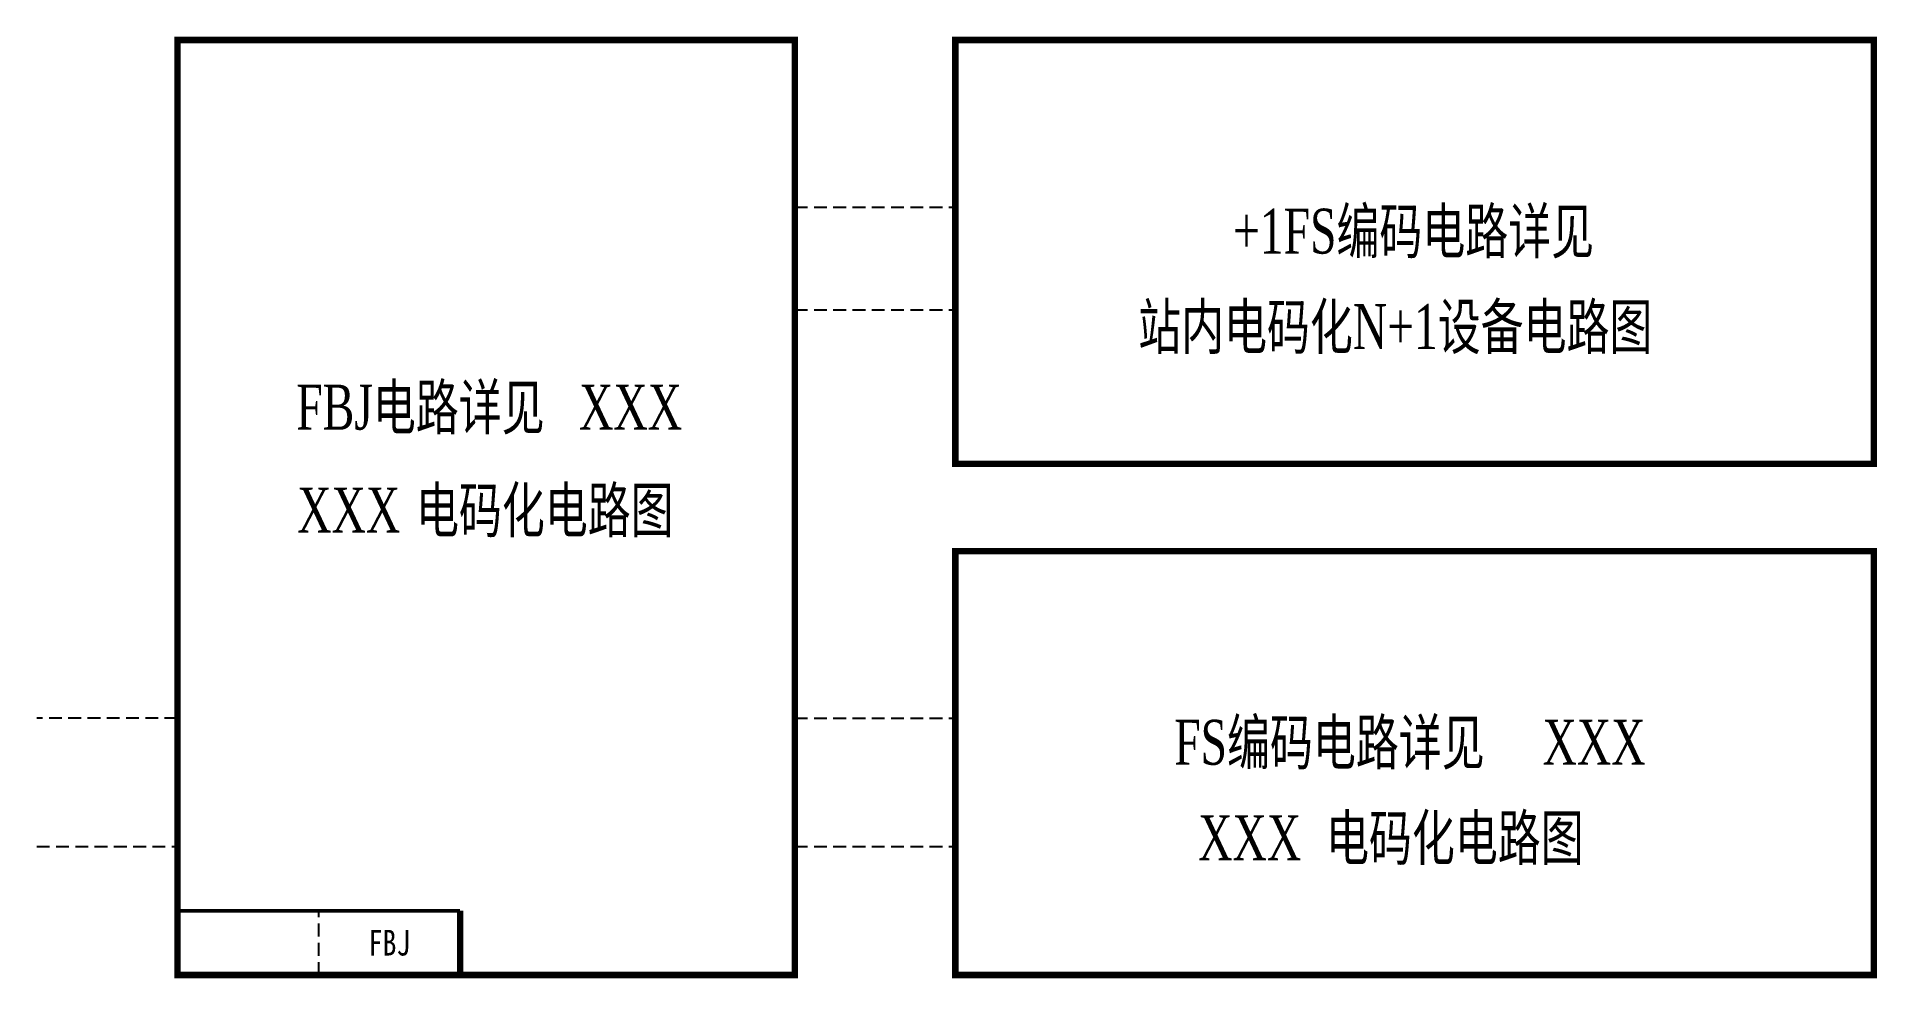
# Model space of a CAD drawing. Header units: millimetres. Extents: x 0 to 143, y -46 to 27.
import ezdxf
from ezdxf.enums import TextEntityAlignment as Align

# ---------------------------------------------------------------- set-up
doc = ezdxf.new("R2010")
doc.units = ezdxf.units.MM
doc.linetypes.add('DASHEDX2', pattern=[1.5, 1, -0.5])
doc.styles.add('CHINESE', font='TIMES.TTF', dxfattribs={"width": 0.7})

msp = doc.modelspace()

# ---------------------------------------------------------------- linework, layer by layer
at = {"color": 7, "linetype": 'DASHEDX2'}
for p, q in [((10.95, -26), (0, -26)), ((59, -26), (71.5, -26)), ((0, -36), (10.95, -36)), ((59, -36), (71.5, -36)), ((21.95, -46), (21.95, -41))]:
    msp.add_line(p, q, dxfattribs=at)
for points, const_width in [([(10.95, -44), (10.95, 26.82), (59, 26.82), (59, -46), (10.95, -46), (10.95, -42)], 0.5), ([(71.5, 26.82), (71.5, -6.19), (143.01, -6.19), (143.01, 26.82), (71.5, 26.82)], 0.5), ([(71.5, -12.99), (71.5, -46), (143.01, -46), (143.01, -12.99), (71.5, -12.99)], 0.5), ([(32.95, -41), (32.95, -46), (10.95, -46)], 0.5), ([(32.95, -41), (10.95, -41), (10.95, -46)], 0.3)]:
    msp.add_lwpolyline(points, dxfattribs=dict(at, const_width=const_width))
for points in [[(59, 13.81), (71.5, 13.81)], [(59, 5.81), (71.5, 5.81)]]:
    msp.add_lwpolyline(points, dxfattribs=at)

# ---------------------------------------------------------------- texts
at = {"color": 7, "style": 'CHINESE', "width": 0.7}
for s, p in [('+1FS编码电路详见', (107.17, 10.19)), ('站内电码化N+1设备电路图', (105.75, 2.75)), ('FBJ电路详见', (29.86, -3.52)), ('FS编码电路详见', (100.62, -29.62))]:
    msp.add_text(s, height=3.5, dxfattribs=at).set_placement(p, align=Align.CENTER)
at = {"color": 3, "style": 'CHINESE', "width": 0.7}
for p in [(42.21, -3.52), (117.21, -29.62)]:
    msp.add_text('XXX', height=3.5, dxfattribs=at).set_placement(p)
for p in [(28.29, -11.54), (98.42, -37.06)]:
    msp.add_text('XXX', height=3.5, dxfattribs=at).set_placement(p, align=Align.RIGHT)
at = {"color": 7, "style": 'CHINESE', "width": 0.7}
for p in [(29.52, -11.54), (100.36, -37.06)]:
    msp.add_text('电码化电路图', height=3.5, dxfattribs=at).set_placement(p)
at = {"color": 7, "width": 0.8}
msp.add_text('FBJ', height=2, dxfattribs=at).set_placement((27.45, -43.5), align=Align.MIDDLE)

doc.saveas('drawing.dxf')
